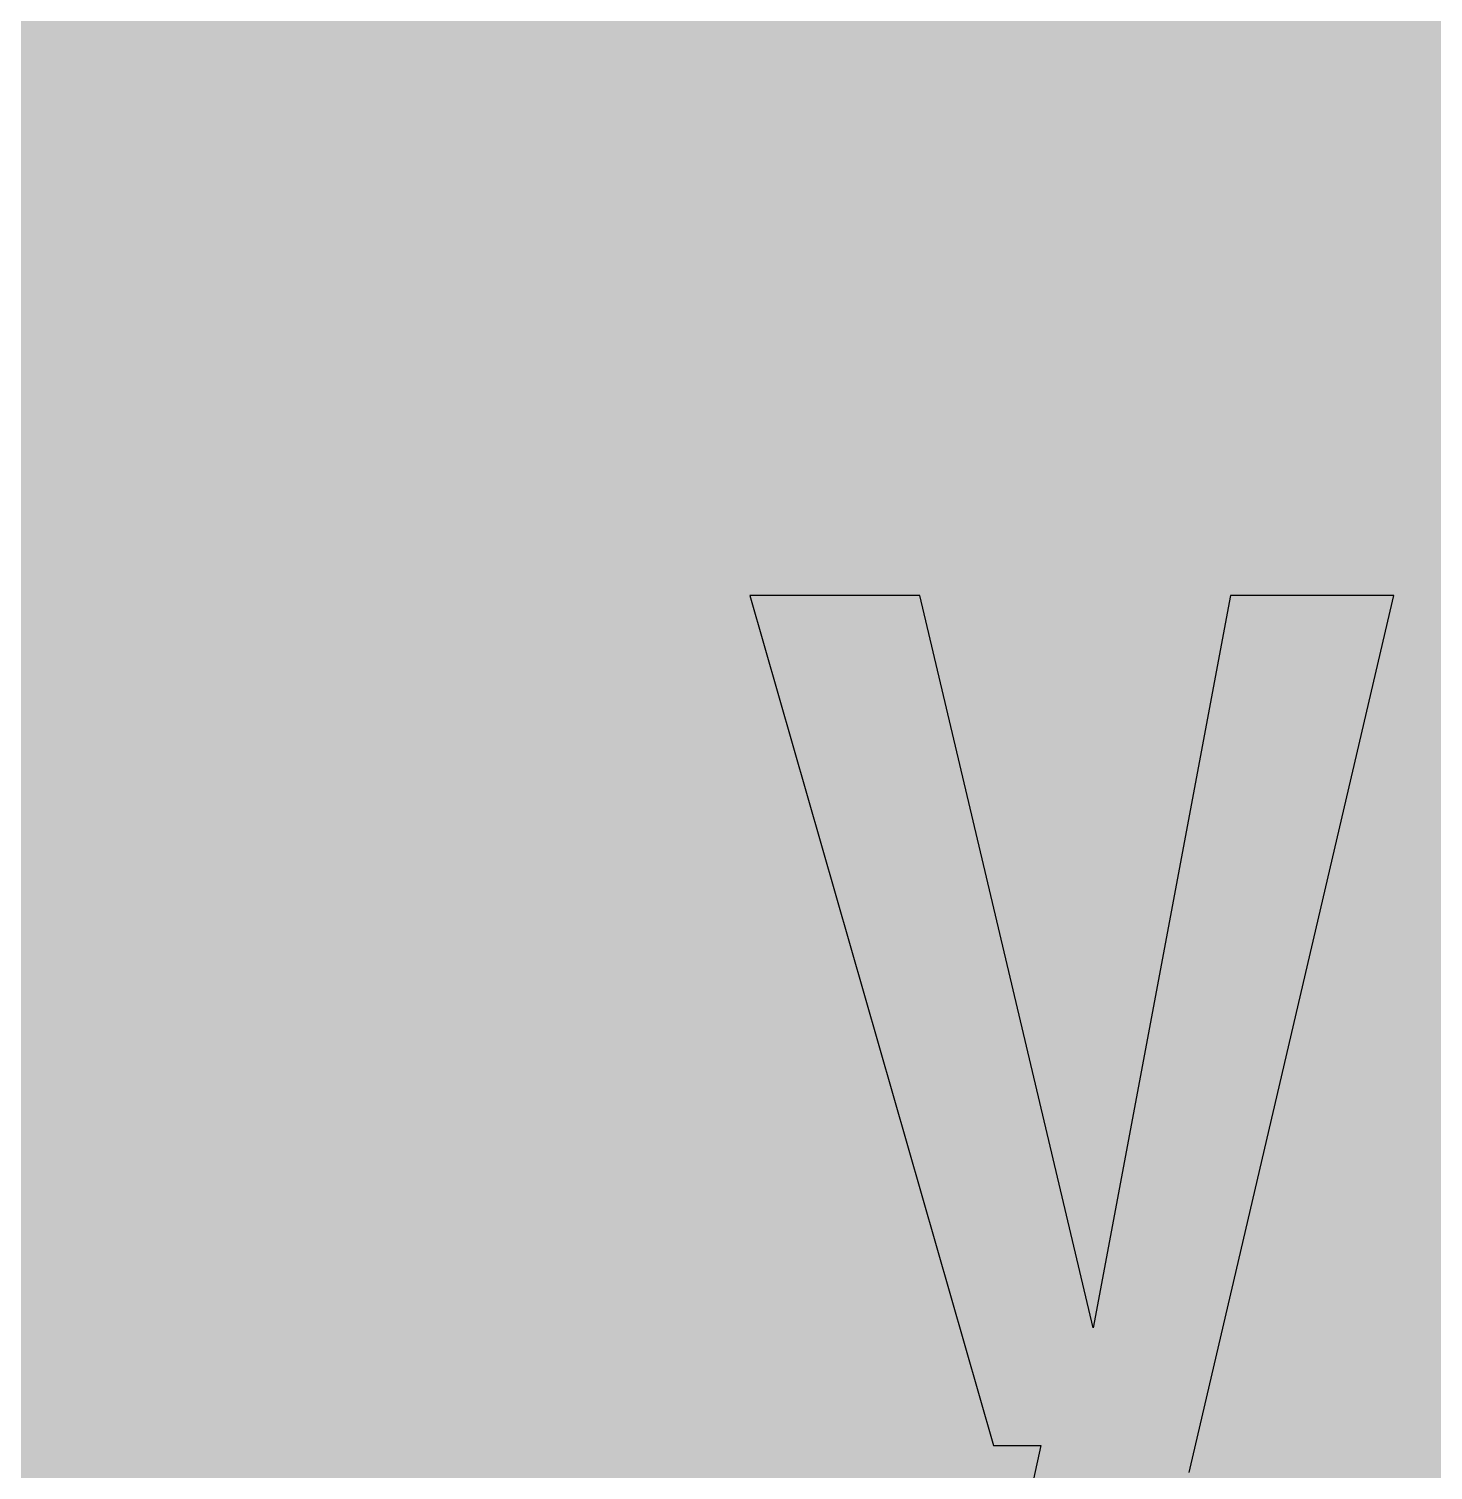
# Model space of a CAD drawing. Header units: millimetres. Extents: x 0 to 212, y 0 to 159.
# Drawn here: x 29.52 to 74.98, y 32.77 to 79.43 of the extents above; entities that cross this region are included whole.
import ezdxf

# ---------------------------------------------------------------- set-up
doc = ezdxf.new("R2010")
doc.units = ezdxf.units.MM

msp = doc.modelspace()

# ---------------------------------------------------------------- hatches: boundary and pattern name
for color, points in [(40, [(14.1633, 0.0536), (13.9878, 0.0533), (13.8125, 0.0559), (13.6373, 0.061), (13.462, 0.0686), (13.2893, 0.0787), (13.114, 0.0914), (12.9413, 0.1041), (12.7686, 0.1219), (12.5959, 0.1397), (12.4231, 0.16), (12.2504, 0.1829), (12.0777, 0.2057), (11.9075, 0.2337), (11.7373, 0.2616), (11.5672, 0.2921), (11.397, 0.3251), (11.2268, 0.3607), (11.0592, 0.3988), (10.8915, 0.4369), (10.7239, 0.4775), (10.5562, 0.5207), (10.3886, 0.5664), (10.2235, 0.6121), (10.0584, 0.6629), (9.8933, 0.7137), (9.7307, 0.7671), (9.5682, 0.8204), (9.4056, 0.8788), (9.2431, 0.9373), (9.083, 0.9982), (8.923, 1.0617), (8.763, 1.1252), (8.6055, 1.1938), (8.4455, 1.2624), (8.2906, 1.331), (8.1331, 1.4046), (7.9781, 1.4783), (7.8232, 1.5545), (7.6708, 1.6332), (7.5184, 1.7145), (7.366, 1.7958), (7.2161, 1.8796), (7.0663, 1.966), (6.919, 2.0523), (6.7716, 2.1438), (6.6243, 2.2352), (6.4795, 2.3266), (6.3348, 2.4232), (6.19, 2.5197), (6.0477, 2.6187), (5.908, 2.7178), (5.7683, 2.8194), (5.6286, 2.9235), (5.4915, 3.0302), (5.3543, 3.1369), (5.2197, 3.2461), (5.0851, 3.3579), (4.953, 3.4722), (4.8209, 3.5865), (4.6914, 3.7033), (4.5644, 3.8202), (4.4348, 3.9395), (4.3104, 4.0615), (4.1859, 4.1859), (4.0615, 4.3104), (3.9395, 4.4348), (3.8202, 4.5618), (3.7033, 4.6914), (3.5865, 4.8209), (3.4722, 4.953), (3.3579, 5.0851), (3.2487, 5.2197), (3.1369, 5.3543), (3.0302, 5.4915), (2.9235, 5.6286), (2.8194, 5.7683), (2.7178, 5.908), (2.6187, 6.0477), (2.5197, 6.19), (2.4232, 6.3348), (2.3266, 6.477), (2.2352, 6.6243), (2.1438, 6.7691), (2.0523, 6.919), (1.966, 7.0663), (1.8796, 7.2161), (1.7958, 7.366), (1.7145, 7.5184), (1.6332, 7.6708), (1.5545, 7.8232), (1.4783, 7.9781), (1.4046, 8.1331), (1.331, 8.2906), (1.2598, 8.4455), (1.1913, 8.603), (1.1252, 8.763), (1.0592, 8.923), (0.9982, 9.083), (0.9373, 9.2431), (0.8763, 9.4056), (0.8204, 9.5682), (0.7645, 9.7307), (0.7112, 9.8933), (0.6604, 10.0584), (0.6121, 10.2235), (0.5639, 10.3911), (0.5207, 10.5562), (0.4775, 10.7239), (0.4343, 10.8915), (0.3962, 11.0592), (0.3607, 11.2268), (0.3251, 11.397), (0.2921, 11.5672), (0.2616, 11.7373), (0.2311, 11.9075), (0.2057, 12.0802), (0.1803, 12.2504), (0.1575, 12.4231), (0.1372, 12.5959), (0.1194, 12.7686), (0.1041, 12.9413), (0.0889, 13.1166), (0.0787, 13.2893), (0.0686, 13.4645), (0.061, 13.6373), (0.0559, 13.8125), (0.0508, 13.9878), (0.0508, 14.163), (0.0522, 144.6925), (0.0508, 144.8664), (0.0559, 145.0416), (0.061, 145.2169), (0.0686, 145.3896), (0.0787, 145.5649), (0.0889, 145.7376), (0.1041, 145.9128), (0.1194, 146.0856), (0.1372, 146.2583), (0.1575, 146.431), (0.1803, 146.6037), (0.2057, 146.7739), (0.2311, 146.9466), (0.2616, 147.1168), (0.2921, 147.287), (0.3251, 147.4572), (0.3607, 147.6248), (0.3962, 147.795), (0.4343, 147.9626), (0.4775, 148.1303), (0.5207, 148.2979), (0.5639, 148.463), (0.6121, 148.6281), (0.6604, 148.7932), (0.7112, 148.9583), (0.7645, 149.1234), (0.8204, 149.286), (0.8763, 149.4485), (0.9373, 149.6111), (0.9982, 149.7711), (1.0592, 149.9311), (1.1252, 150.0911), (1.1913, 150.2486), (1.2598, 150.4061), (1.331, 150.5636), (1.4046, 150.7185), (1.4783, 150.876), (1.5545, 151.0284), (1.6332, 151.1833), (1.7145, 151.3357), (1.7958, 151.4856), (1.8796, 151.638), (1.966, 151.7879), (2.0523, 151.9352), (2.1438, 152.0825), (2.2352, 152.2298), (2.3266, 152.3746), (2.4232, 152.5194), (2.5197, 152.6616), (2.6187, 152.8039), (2.7178, 152.9461), (2.8194, 153.0858), (2.9235, 153.2255), (3.0302, 153.3627), (3.1369, 153.4973), (3.2487, 153.6344), (3.3579, 153.7665), (3.4722, 153.8986), (3.5865, 154.0307), (3.7033, 154.1602), (3.8202, 154.2898), (3.9395, 154.4168), (4.0615, 154.5438), (4.1859, 154.6682), (4.3104, 154.7901), (4.4348, 154.9121), (4.5644, 155.034), (4.6914, 155.1508), (4.8209, 155.2677), (4.953, 155.382), (5.0851, 155.4937), (5.2197, 155.6055), (5.3543, 155.7147), (5.4915, 155.8239), (5.6286, 155.9281), (5.7683, 156.0322), (5.908, 156.1338), (6.0477, 156.2354), (6.19, 156.3345), (6.3348, 156.431), (6.4795, 156.525), (6.6243, 156.6189), (6.7716, 156.7104), (6.919, 156.7993), (7.0663, 156.8882), (7.2161, 156.9745), (7.366, 157.0584), (7.5184, 157.1396), (7.6708, 157.2209), (7.8232, 157.2971), (7.9781, 157.3733), (8.1331, 157.4495), (8.2906, 157.5206), (8.4455, 157.5918), (8.6055, 157.6603), (8.763, 157.7289), (8.923, 157.7924), (9.083, 157.8559), (9.2431, 157.9169), (9.4056, 157.9753), (9.5682, 158.0337), (9.7307, 158.0871), (9.8933, 158.1404), (10.0584, 158.1912), (10.2235, 158.242), (10.3886, 158.2877), (10.5562, 158.3334), (10.7239, 158.3766), (10.8915, 158.4173), (11.0592, 158.4579), (11.2268, 158.4935), (11.397, 158.529), (11.5672, 158.562), (11.7373, 158.5925), (11.9075, 158.6205), (12.0777, 158.6484), (12.2504, 158.6713), (12.4231, 158.6941), (12.5959, 158.7144), (12.7686, 158.7322), (12.9413, 158.75), (13.114, 158.7627), (13.2893, 158.7754), (13.462, 158.7856), (13.6373, 158.7932), (13.8125, 158.7983), (13.9878, 158.8008), (14.163, 158.8033), (197.6078, 158.8036), (197.7822, 158.8008), (197.9574, 158.7983), (198.1327, 158.7932), (198.3054, 158.7856), (198.4807, 158.7754), (198.6534, 158.7627), (198.8287, 158.75), (199.0014, 158.7322), (199.1741, 158.7144), (199.3468, 158.6941), (199.5195, 158.6713), (199.6897, 158.6484), (199.8624, 158.6205), (200.0326, 158.5925), (200.2028, 158.562), (200.373, 158.529), (200.5432, 158.4935), (200.7108, 158.4579), (200.8784, 158.4173), (201.0461, 158.3766), (201.2137, 158.3334), (201.3788, 158.2877), (201.5465, 158.242), (201.7116, 158.1912), (201.8767, 158.1404), (202.0392, 158.0871), (202.2018, 158.0337), (202.3643, 157.9753), (202.5269, 157.9169), (202.6869, 157.8559), (202.8469, 157.7924), (203.007, 157.7289), (203.167, 157.6603), (203.3245, 157.5918), (203.4794, 157.5206), (203.6369, 157.4495), (203.7918, 157.3733), (203.9468, 157.2971), (204.0992, 157.2209), (204.2516, 157.1396), (204.404, 157.0584), (204.5538, 156.9745), (204.7037, 156.8882), (204.8535, 156.7993), (205.0009, 156.7104), (205.1456, 156.6189), (205.293, 156.525), (205.4352, 156.431), (205.58, 156.3345), (205.7222, 156.2354), (205.8619, 156.1338), (206.0016, 156.0322), (206.1413, 155.9281), (206.2785, 155.8239), (206.4156, 155.7147), (206.5503, 155.6055), (206.6849, 155.4937), (206.817, 155.382), (206.949, 155.2677), (207.0786, 155.1508), (207.2081, 155.034), (207.3351, 154.9121), (207.4596, 154.7901), (207.584, 154.6682), (207.7085, 154.5438), (207.8304, 154.4168), (207.9498, 154.2898), (208.0666, 154.1602), (208.1835, 154.0307), (208.2978, 153.8986), (208.4121, 153.7665), (208.5238, 153.6344), (208.6331, 153.4973), (208.7397, 153.3627), (208.8464, 153.2255), (208.9506, 153.0858), (209.0522, 152.9461), (209.1512, 152.8039), (209.2503, 152.6616), (209.3468, 152.5194), (209.4433, 152.3746), (209.5348, 152.2298), (209.6262, 152.0825), (209.7176, 151.9352), (209.804, 151.7879), (209.8904, 151.638), (209.9742, 151.4856), (210.0555, 151.3357), (210.1367, 151.1833), (210.2155, 151.0284), (210.2917, 150.876), (210.3653, 150.7185), (210.439, 150.5636), (210.5076, 150.4061), (210.5762, 150.2486), (210.6447, 150.0911), (210.7082, 149.9311), (210.7717, 149.7711), (210.8327, 149.6111), (210.8911, 149.4485), (210.9495, 149.286), (211.0029, 149.1234), (211.0562, 148.9583), (211.107, 148.7932), (211.1578, 148.6281), (211.2035, 148.463), (211.2493, 148.2979), (211.2924, 148.1303), (211.3331, 147.9626), (211.3712, 147.795), (211.4093, 147.6248), (211.4448, 147.4572), (211.4779, 147.287), (211.5083, 147.1168), (211.5363, 146.9466), (211.5642, 146.7739), (211.5871, 146.6037), (211.6099, 146.431), (211.6303, 146.2583), (211.648, 146.0856), (211.6658, 145.9128), (211.6785, 145.7376), (211.6912, 145.5649), (211.7014, 145.3896), (211.709, 145.2169), (211.7141, 145.0416), (211.7166, 144.8664), (211.7166, 144.6911), (211.7189, 14.1647), (211.7166, 13.9878), (211.7141, 13.8125), (211.709, 13.6373), (211.7014, 13.4645), (211.6912, 13.2893), (211.6785, 13.1166), (211.6658, 12.9413), (211.648, 12.7686), (211.6303, 12.5959), (211.6099, 12.4231), (211.5871, 12.2504), (211.5642, 12.0802), (211.5363, 11.9075), (211.5083, 11.7373), (211.4779, 11.5672), (211.4448, 11.397), (211.4093, 11.2268), (211.3712, 11.0592), (211.3331, 10.8915), (211.2924, 10.7239), (211.2493, 10.5562), (211.2035, 10.3911), (211.1578, 10.2235), (211.107, 10.0584), (211.0562, 9.8933), (211.0029, 9.7307), (210.9495, 9.5682), (210.8911, 9.4056), (210.8327, 9.2431), (210.7717, 9.083), (210.7082, 8.923), (210.6447, 8.763), (210.5762, 8.603), (210.5076, 8.4455), (210.439, 8.2906), (210.3653, 8.1331), (210.2917, 7.9781), (210.2155, 7.8232), (210.1367, 7.6708), (210.0555, 7.5184), (209.9742, 7.366), (209.8904, 7.2161), (209.804, 7.0663), (209.7176, 6.919), (209.6262, 6.7691), (209.5348, 6.6243), (209.4433, 6.477), (209.3468, 6.3348), (209.2503, 6.19), (209.1512, 6.0477), (209.0522, 5.908), (208.9506, 5.7683), (208.8464, 5.6286), (208.7397, 5.4915), (208.6331, 5.3543), (208.5238, 5.2197), (208.4121, 5.0851), (208.2978, 4.953), (208.1835, 4.8209), (208.0666, 4.6914), (207.9498, 4.5618), (207.8304, 4.4348), (207.7085, 4.3104), (207.584, 4.1859), (207.4596, 4.0615), (207.3351, 3.9395), (207.2081, 3.8202), (207.0786, 3.7033), (206.949, 3.5865), (206.817, 3.4722), (206.6849, 3.3579), (206.5503, 3.2461), (206.4156, 3.1369), (206.2785, 3.0302), (206.1413, 2.9235), (206.0016, 2.8194), (205.8619, 2.7178), (205.7222, 2.6187), (205.58, 2.5197), (205.4352, 2.4232), (205.293, 2.3266), (205.1456, 2.2352), (205.0009, 2.1438), (204.8535, 2.0523), (204.7037, 1.966), (204.5538, 1.8796), (204.404, 1.7958), (204.2516, 1.7145), (204.0992, 1.6332), (203.9468, 1.5545), (203.7918, 1.4783), (203.6369, 1.4046), (203.4794, 1.331), (203.3245, 1.2624), (203.167, 1.1938), (203.007, 1.1252), (202.8469, 1.0617), (202.6869, 0.9982), (202.5269, 0.9373), (202.3643, 0.8788), (202.2018, 0.8204), (202.0392, 0.7671), (201.8767, 0.7137), (201.7116, 0.6629), (201.5465, 0.6121), (201.3788, 0.5664), (201.2137, 0.5207), (201.0461, 0.4775), (200.8784, 0.4369), (200.7108, 0.3988), (200.5432, 0.3607), (200.373, 0.3251), (200.2028, 0.2921), (200.0326, 0.2616), (199.8624, 0.2337), (199.6897, 0.2057), (199.5195, 0.1829), (199.3468, 0.16), (199.1741, 0.1397), (199.0014, 0.1219), (198.8287, 0.1041), (198.6534, 0.0914), (198.4807, 0.0787), (198.3054, 0.0686), (198.1327, 0.061), (197.9574, 0.0559), (197.7822, 0.0533), (197.6069, 0.0533)]), (59, [(59.6896, 23.7779), (59.8983, 23.7795), (60.1066, 23.7846), (60.3098, 23.7973), (60.5079, 23.8125), (60.7009, 23.8328), (60.8889, 23.8582), (61.0768, 23.8887), (61.2572, 23.9217), (61.435, 23.9624), (61.6077, 24.0055), (61.7779, 24.0513), (61.9455, 24.1046), (62.1081, 24.1605), (62.2656, 24.224), (62.423, 24.29), (62.5729, 24.3586), (62.7228, 24.4348), (62.8675, 24.5135), (63.0098, 24.5974), (63.1495, 24.6863), (63.2841, 24.7802), (63.4162, 24.8768), (63.5457, 24.9784), (63.6727, 25.085), (63.7972, 25.1968), (63.9191, 25.3111), (64.0359, 25.4305), (64.1528, 25.5549), (64.2645, 25.6845), (64.3763, 25.8191), (64.4855, 25.9563), (64.5897, 26.0985), (64.6938, 26.2433), (64.7954, 26.3957), (64.8945, 26.5506), (64.991, 26.7106), (65.0875, 26.8757), (65.1815, 27.0459), (65.2729, 27.2186), (65.3618, 27.3964), (65.4507, 27.5793), (65.5371, 27.7647), (65.6209, 27.9552), (65.7047, 28.1508), (65.786, 28.3515), (65.8647, 28.5547), (65.9435, 28.763), (66.0222, 28.9763), (66.0984, 29.1948), (66.1746, 29.4157), (66.2483, 29.6418), (66.3219, 29.8729), (66.3931, 30.1092), (66.4667, 30.3479), (66.5353, 30.5918), (66.6064, 30.8407), (66.675, 31.0921), (66.7461, 31.3487), (66.8122, 31.6103), (66.8807, 31.877), (66.9493, 32.1462), (67.0154, 32.4206), (67.0839, 32.7), (67.15, 32.9819), (73.7126, 61.0828), (68.4209, 61.0828), (63.977, 37.3761), (58.3667, 61.0828), (52.8645, 61.0828), (60.748, 33.5675), (62.2833, 33.5675), (61.8063, 31.3969), (61.783, 31.2953), (61.7601, 31.1963), (61.7372, 31.0972), (61.7144, 31.0032), (61.689, 30.9093), (61.6661, 30.8153), (61.6407, 30.7264), (61.6153, 30.6375), (61.5899, 30.5486), (61.5645, 30.4648), (61.5366, 30.3784), (61.5112, 30.2971), (61.4832, 30.2158), (61.4553, 30.1371), (61.4248, 30.0609), (61.3969, 29.9847), (61.3664, 29.911), (61.3359, 29.8374), (61.3054, 29.7663), (61.2724, 29.6977), (61.2394, 29.6316), (61.2064, 29.5656), (61.1734, 29.4996), (61.1378, 29.4386), (61.1022, 29.3776), (61.0667, 29.3167), (61.0311, 29.2608), (60.993, 29.2024), (60.9549, 29.149), (60.9143, 29.0957), (60.8736, 29.0449), (60.833, 28.9941), (60.7924, 28.9458), (60.7492, 28.9001), (60.7035, 28.8544), (60.6603, 28.8112), (60.6146, 28.7706), (60.5663, 28.7299), (60.5206, 28.6893), (60.4698, 28.6537), (60.4215, 28.6182), (60.3707, 28.5826), (60.3174, 28.5521), (60.264, 28.5191), (60.2107, 28.4912), (60.1548, 28.4632), (60.0989, 28.4353), (60.0431, 28.4124), (59.9821, 28.3896), (59.9237, 28.3667), (59.8627, 28.3464), (59.7992, 28.3286), (59.7357, 28.3108), (59.6722, 28.2956), (59.6062, 28.2804), (59.5376, 28.2677), (59.469, 28.2575), (59.3979, 28.2473), (59.3268, 28.2397), (59.2531, 28.2321), (59.1795, 28.227), (59.1033, 28.2245), (59.0271, 28.2219), (58.9483, 28.2194), (58.9153, 28.2219), (58.8848, 28.2219), (58.8518, 28.2219), (58.8213, 28.2219), (58.7883, 28.2245), (58.7578, 28.2245), (58.7248, 28.227), (58.6943, 28.227), (58.6638, 28.2296), (58.6308, 28.2321), (58.6003, 28.2346), (58.5699, 28.2372), (58.5394, 28.2397), (58.5089, 28.2423), (58.4759, 28.2448), (58.4454, 28.2499), (58.4149, 28.2524), (58.3844, 28.2575), (58.354, 28.26), (58.3235, 28.2651), (58.293, 28.2702), (58.26, 28.2753), (58.2295, 28.2804), (58.199, 28.2854), (58.1685, 28.2905), (58.1381, 28.2956), (58.105, 28.3007), (58.0746, 28.3083), (58.0441, 28.3134), (58.0111, 28.3185), (57.9806, 28.3261), (57.9501, 28.3337), (57.9171, 28.3388), (57.8866, 28.3464), (57.8536, 28.354), (57.8206, 28.3616), (57.7901, 28.3693), (57.7571, 28.3769), (57.724, 28.3845), (57.691, 28.3947), (57.658, 28.4023), (57.625, 28.4099), (57.592, 28.4201), (57.5589, 28.4277), (57.5259, 28.4378), (57.4904, 28.4455), (57.4573, 28.4556), (57.4218, 28.4658), (57.3888, 28.4759), (57.3532, 28.4861), (57.3176, 28.4963), (57.2821, 28.5064), (57.2465, 28.5166), (57.211, 28.5267), (57.1754, 28.5394), (57.1373, 28.5496), (57.1017, 28.5598), (57.0636, 28.5725), (57.0255, 28.5826), (56.9874, 28.5953), (56.9493, 28.608), (56.9112, 28.6182), (56.8706, 28.6309), (56.8325, 28.6436), (55.9333, 24.6239), (55.9943, 24.5948), (56.0553, 24.5694), (56.1162, 24.544), (56.1797, 24.5161), (56.2407, 24.4932), (56.3016, 24.4678), (56.3626, 24.4424), (56.4236, 24.4196), (56.4845, 24.3967), (56.5455, 24.3738), (56.6064, 24.351), (56.6649, 24.3281), (56.7258, 24.3078), (56.7868, 24.2849), (56.8452, 24.2646), (56.9062, 24.2443), (56.9646, 24.2265), (57.0255, 24.2062), (57.084, 24.1884), (57.1449, 24.1681), (57.2033, 24.1503), (57.2618, 24.1325), (57.3227, 24.1173), (57.3811, 24.0995), (57.4396, 24.0843), (57.498, 24.0665), (57.5564, 24.0513), (57.6174, 24.036), (57.6758, 24.0233), (57.7342, 24.0081), (57.7926, 23.9954), (57.851, 23.9827), (57.9095, 23.97), (57.9653, 23.9573), (58.0238, 23.9446), (58.0822, 23.9319), (58.1406, 23.9217), (58.199, 23.9116), (58.2574, 23.9014), (58.3133, 23.8912), (58.3717, 23.8811), (58.4302, 23.8735), (58.486, 23.8633), (58.5445, 23.8557), (58.6029, 23.8481), (58.6588, 23.8404), (58.7172, 23.8328), (58.7731, 23.8277), (58.8315, 23.8201), (58.8899, 23.815), (58.9458, 23.81), (59.0042, 23.8049), (59.0601, 23.7998), (59.1185, 23.7973), (59.1744, 23.7922), (59.2328, 23.7896), (59.2887, 23.7871), (59.3471, 23.7846), (59.403, 23.782), (59.4614, 23.7795), (59.5173, 23.7795), (59.5732, 23.7769), (59.6316, 23.7769), (59.6875, 23.7769)])]:
    msp.add_hatch(color=color).paths.add_polyline_path(points)
h = msp.add_hatch(color=59)
edge = h.paths.add_edge_path()
edge.add_line((44.1332, 44.2553), (44.13, 44.008))
edge.add_line((44.13, 44.008), (44.1249, 43.7667))
edge.add_line((44.1249, 43.7667), (44.1147, 43.5305))
edge.add_line((44.1147, 43.5305), (44.102, 43.3045))
edge.add_line((44.102, 43.3045), (44.0842, 43.0809))
edge.add_line((44.0842, 43.0809), (44.0639, 42.8676))
edge.add_line((44.0639, 42.8676), (44.0411, 42.6568))
edge.add_line((44.0411, 42.6568), (44.0157, 42.4536))
edge.add_line((44.0157, 42.4536), (43.9852, 42.2554))
edge.add_line((43.9852, 42.2554), (43.9522, 42.0649))
edge.add_line((43.9522, 42.0649), (43.9141, 41.8795))
edge.add_line((43.9141, 41.8795), (43.876, 41.6992))
edge.add_line((43.876, 41.6992), (43.8328, 41.5239))
edge.add_line((43.8328, 41.5239), (43.7871, 41.3537))
edge.add_line((43.7871, 41.3537), (43.7388, 41.1912))
edge.add_line((43.7388, 41.1912), (43.688, 41.0312))
edge.add_line((43.688, 41.0312), (43.6347, 40.8788))
edge.add_line((43.6347, 40.8788), (43.5788, 40.7314))
edge.add_line((43.5788, 40.7314), (43.5204, 40.5892))
edge.add_line((43.5204, 40.5892), (43.4594, 40.4495))
edge.add_line((43.4594, 40.4495), (43.3959, 40.3174))
edge.add_line((43.3959, 40.3174), (43.3324, 40.1904))
edge.add_line((43.3324, 40.1904), (43.2638, 40.066))
edge.add_line((43.2638, 40.066), (43.1952, 39.9466))
edge.add_line((43.1952, 39.9466), (43.1216, 39.8323))
edge.add_line((43.1216, 39.8323), (43.0479, 39.7231))
edge.add_line((43.0479, 39.7231), (42.9743, 39.6189))
edge.add_line((42.9743, 39.6189), (42.8955, 39.5173))
edge.add_line((42.8955, 39.5173), (42.8168, 39.4208))
edge.add_line((42.8168, 39.4208), (42.7355, 39.3268))
edge.add_line((42.7355, 39.3268), (42.6542, 39.2405))
edge.add_line((42.6542, 39.2405), (42.5704, 39.1541))
edge.add_line((42.5704, 39.1541), (42.4866, 39.0754))
edge.add_line((42.4866, 39.0754), (42.4002, 38.9992))
edge.add_line((42.4002, 38.9992), (42.3113, 38.9255))
edge.add_line((42.3113, 38.9255), (42.2224, 38.8569))
edge.add_line((42.2224, 38.8569), (42.1335, 38.7909))
edge.add_line((42.1335, 38.7909), (42.0421, 38.7274))
edge.add_line((42.0421, 38.7274), (41.9506, 38.669))
edge.add_line((41.9506, 38.669), (41.8567, 38.6131))
edge.add_line((41.8567, 38.6131), (41.7652, 38.5623))
edge.add_line((41.7652, 38.5623), (41.6712, 38.5115))
edge.add_line((41.6712, 38.5115), (41.5747, 38.4658))
edge.add_line((41.5747, 38.4658), (41.4807, 38.4226))
edge.add_line((41.4807, 38.4226), (41.3842, 38.3845))
edge.add_line((41.3842, 38.3845), (41.2877, 38.3464))
edge.add_line((41.2877, 38.3464), (41.1912, 38.3108))
edge.add_line((41.1912, 38.3108), (41.0947, 38.2803))
edge.add_line((41.0947, 38.2803), (40.9981, 38.2499))
edge.add_line((40.9981, 38.2499), (40.9016, 38.2245))
edge.add_line((40.9016, 38.2245), (40.8051, 38.1991))
edge.add_line((40.8051, 38.1991), (40.7086, 38.1762))
edge.add_line((40.7086, 38.1762), (40.6121, 38.1584))
edge.add_line((40.6121, 38.1584), (40.5155, 38.1406))
edge.add_line((40.5155, 38.1406), (40.419, 38.1254))
edge.add_line((40.419, 38.1254), (40.3225, 38.1102))
edge.add_line((40.3225, 38.1102), (40.2285, 38.1))
edge.add_line((40.2285, 38.1), (40.132, 38.0898))
edge.add_line((40.132, 38.0898), (40.038, 38.0822))
edge.add_line((40.038, 38.0822), (39.944, 38.0746))
edge.add_line((39.944, 38.0746), (39.8526, 38.0695))
edge.add_line((39.8526, 38.0695), (39.7612, 38.067))
edge.add_line((39.7612, 38.067), (39.6697, 38.0644))
edge.add_line((39.6697, 38.0644), (39.5808, 38.0644))
edge.add_line((39.5808, 38.0644), (35.771, 38.0654))
edge.add_line((35.771, 38.0654), (35.771, 50.8176))
edge.add_line((35.771, 50.8176), (39.5813, 50.8176))
edge.add_line((39.5813, 50.8176), (39.6951, 50.8152))
edge.add_line((39.6951, 50.8152), (39.812, 50.8127))
edge.add_line((39.812, 50.8127), (39.9263, 50.8076))
edge.add_line((39.9263, 50.8076), (40.0406, 50.8))
edge.add_line((40.0406, 50.8), (40.1549, 50.7898))
edge.add_line((40.1549, 50.7898), (40.2666, 50.7797))
edge.add_line((40.2666, 50.7797), (40.3784, 50.7644))
edge.add_line((40.3784, 50.7644), (40.4901, 50.7492))
edge.add_line((40.4901, 50.7492), (40.5994, 50.7314))
edge.add_line((40.5994, 50.7314), (40.7086, 50.7086))
edge.add_line((40.7086, 50.7086), (40.8178, 50.6857))
edge.add_line((40.8178, 50.6857), (40.9245, 50.6603))
edge.add_line((40.9245, 50.6603), (41.0286, 50.6298))
edge.add_line((41.0286, 50.6298), (41.1353, 50.5993))
edge.add_line((41.1353, 50.5993), (41.2394, 50.5638))
edge.add_line((41.2394, 50.5638), (41.341, 50.5282))
edge.add_line((41.341, 50.5282), (41.4426, 50.4876))
edge.add_line((41.4426, 50.4876), (41.5417, 50.4444))
edge.add_line((41.5417, 50.4444), (41.6408, 50.3987))
edge.add_line((41.6408, 50.3987), (41.7373, 50.3504))
edge.add_line((41.7373, 50.3504), (41.8338, 50.2971))
edge.add_line((41.8338, 50.2971), (41.9278, 50.2412))
edge.add_line((41.9278, 50.2412), (42.0218, 50.1828))
edge.add_line((42.0218, 50.1828), (42.1132, 50.1218))
edge.add_line((42.1132, 50.1218), (42.2046, 50.0558))
edge.add_line((42.2046, 50.0558), (42.291, 49.9872))
edge.add_line((42.291, 49.9872), (42.3799, 49.9161))
edge.add_line((42.3799, 49.9161), (42.4637, 49.8399))
edge.add_line((42.4637, 49.8399), (42.5475, 49.7611))
edge.add_line((42.5475, 49.7611), (42.6314, 49.6773))
edge.add_line((42.6314, 49.6773), (42.7101, 49.591))
edge.add_line((42.7101, 49.591), (42.7888, 49.4995))
edge.add_line((42.7888, 49.4995), (42.865, 49.4055))
edge.add_line((42.865, 49.4055), (42.9412, 49.3065))
edge.add_line((42.9412, 49.3065), (43.0124, 49.2049))
edge.add_line((43.0124, 49.2049), (43.0835, 49.0982))
edge.add_line((43.0835, 49.0982), (43.1521, 48.989))
edge.add_line((43.1521, 48.989), (43.2206, 48.8747))
edge.add_line((43.2206, 48.8747), (43.2841, 48.7553))
edge.add_line((43.2841, 48.7553), (43.3476, 48.6334))
edge.add_line((43.3476, 48.6334), (43.4086, 48.5064))
edge.add_line((43.4086, 48.5064), (43.467, 48.3743))
edge.add_line((43.467, 48.3743), (43.5229, 48.2371))
edge.add_line((43.5229, 48.2371), (43.5762, 48.0974))
edge.add_line((43.5762, 48.0974), (43.6296, 47.9527))
edge.add_line((43.6296, 47.9527), (43.6778, 47.8028))
edge.add_line((43.6778, 47.8028), (43.7261, 47.6479))
edge.add_line((43.7261, 47.6479), (43.7693, 47.4904))
edge.add_line((43.7693, 47.4904), (43.8125, 47.3253))
edge.add_line((43.8125, 47.3253), (43.8531, 47.1576))
edge.add_line((43.8531, 47.1576), (43.8912, 46.9849))
edge.add_line((43.8912, 46.9849), (43.9242, 46.8046))
edge.add_line((43.9242, 46.8046), (43.9572, 46.6217))
edge.add_line((43.9572, 46.6217), (43.9877, 46.4337))
edge.add_line((43.9877, 46.4337), (44.0131, 46.2382))
edge.add_line((44.0131, 46.2382), (44.0385, 46.04))
edge.add_line((44.0385, 46.04), (44.0588, 45.8368))
edge.add_line((44.0588, 45.8368), (44.0792, 45.626))
edge.add_line((44.0792, 45.626), (44.0944, 45.4127))
edge.add_line((44.0944, 45.4127), (44.1071, 45.1917))
edge.add_line((44.1071, 45.1917), (44.1173, 44.9656))
edge.add_line((44.1173, 44.9656), (44.1249, 44.7345))
edge.add_line((44.1249, 44.7345), (44.13, 44.4957))
edge.add_line((44.13, 44.4957), (44.1325, 44.2544))
edge = h.paths.add_edge_path(flags=16)
edge.add_line((43.0209, 60.8718), (43.0174, 60.6323))
edge.add_line((43.0174, 60.6323), (43.0124, 60.4037))
edge.add_line((43.0124, 60.4037), (43.0047, 60.1777))
edge.add_line((43.0047, 60.1777), (42.992, 59.9618))
edge.add_line((42.992, 59.9618), (42.9768, 59.751))
edge.add_line((42.9768, 59.751), (42.9565, 59.5452))
edge.add_line((42.9565, 59.5452), (42.9362, 59.3471))
edge.add_line((42.9362, 59.3471), (42.9108, 59.1566))
edge.add_line((42.9108, 59.1566), (42.8828, 58.9686))
edge.add_line((42.8828, 58.9686), (42.8523, 58.7883))
edge.add_line((42.8523, 58.7883), (42.8168, 58.6156))
edge.add_line((42.8168, 58.6156), (42.7812, 58.4454))
edge.add_line((42.7812, 58.4454), (42.7431, 58.2828))
edge.add_line((42.7431, 58.2828), (42.6999, 58.1254))
edge.add_line((42.6999, 58.1254), (42.6568, 57.9755))
edge.add_line((42.6568, 57.9755), (42.611, 57.8282))
edge.add_line((42.611, 57.8282), (42.5628, 57.6885))
edge.add_line((42.5628, 57.6885), (42.5094, 57.5513))
edge.add_line((42.5094, 57.5513), (42.4586, 57.4218))
edge.add_line((42.4586, 57.4218), (42.4028, 57.2948))
edge.add_line((42.4028, 57.2948), (42.3443, 57.1729))
edge.add_line((42.3443, 57.1729), (42.2859, 57.0586))
edge.add_line((42.2859, 57.0586), (42.225, 56.9468))
edge.add_line((42.225, 56.9468), (42.164, 56.8401))
edge.add_line((42.164, 56.8401), (42.098, 56.7385))
edge.add_line((42.098, 56.7385), (42.0319, 56.6395))
edge.add_line((42.0319, 56.6395), (41.9659, 56.5455))
edge.add_line((41.9659, 56.5455), (41.8973, 56.4566))
edge.add_line((41.8973, 56.4566), (41.8262, 56.3728))
edge.add_line((41.8262, 56.3728), (41.7551, 56.2915))
edge.add_line((41.7551, 56.2915), (41.6839, 56.2127))
edge.add_line((41.6839, 56.2127), (41.6103, 56.1416))
edge.add_line((41.6103, 56.1416), (41.5366, 56.0705))
edge.add_line((41.5366, 56.0705), (41.4604, 56.0045))
edge.add_line((41.4604, 56.0045), (41.3842, 55.9435))
edge.add_line((41.3842, 55.9435), (41.308, 55.8851))
edge.add_line((41.308, 55.8851), (41.2318, 55.8292))
edge.add_line((41.2318, 55.8292), (41.1531, 55.7759))
edge.add_line((41.1531, 55.7759), (41.0743, 55.7276))
edge.add_line((41.0743, 55.7276), (40.9956, 55.6819))
edge.add_line((40.9956, 55.6819), (40.9169, 55.6387))
edge.add_line((40.9169, 55.6387), (40.8381, 55.6006))
edge.add_line((40.8381, 55.6006), (40.7594, 55.5625))
edge.add_line((40.7594, 55.5625), (40.6781, 55.5269))
edge.add_line((40.6781, 55.5269), (40.5994, 55.4965))
edge.add_line((40.5994, 55.4965), (40.5206, 55.466))
edge.add_line((40.5206, 55.466), (40.4419, 55.4406))
edge.add_line((40.4419, 55.4406), (40.3631, 55.4152))
edge.add_line((40.3631, 55.4152), (40.2844, 55.3923))
edge.add_line((40.2844, 55.3923), (40.2057, 55.372))
edge.add_line((40.2057, 55.372), (40.1295, 55.3542))
edge.add_line((40.1295, 55.3542), (40.0533, 55.339))
edge.add_line((40.0533, 55.339), (39.9771, 55.3237))
edge.add_line((39.9771, 55.3237), (39.9009, 55.311))
edge.add_line((39.9009, 55.311), (39.8272, 55.3009))
edge.add_line((39.8272, 55.3009), (39.7535, 55.2907))
edge.add_line((39.7535, 55.2907), (39.6799, 55.2831))
edge.add_line((39.6799, 55.2831), (39.6088, 55.2755))
edge.add_line((39.6088, 55.2755), (39.5402, 55.2704))
edge.add_line((39.5402, 55.2704), (39.4691, 55.2679))
edge.add_line((39.4691, 55.2679), (39.403, 55.2653))
edge.add_line((39.403, 55.2653), (39.337, 55.2628))
edge.add_line((39.337, 55.2628), (39.2709, 55.2602))
edge.add_line((39.2709, 55.2602), (39.21, 55.2602))
edge.add_line((39.21, 55.2602), (35.771, 55.2619))
edge.add_line((35.771, 55.2619), (35.771, 66.2157))
edge.add_line((35.771, 66.2157), (38.9999, 66.2157))
edge.add_line((38.9999, 66.2157), (39.1109, 66.2127))
edge.add_line((39.1109, 66.2127), (39.2252, 66.2102))
edge.add_line((39.2252, 66.2102), (39.3344, 66.2051))
edge.add_line((39.3344, 66.2051), (39.4437, 66.1975))
edge.add_line((39.4437, 66.1975), (39.5529, 66.1873))
edge.add_line((39.5529, 66.1873), (39.6596, 66.1746))
edge.add_line((39.6596, 66.1746), (39.7662, 66.1619))
edge.add_line((39.7662, 66.1619), (39.8704, 66.1441))
edge.add_line((39.8704, 66.1441), (39.972, 66.1264))
edge.add_line((39.972, 66.1264), (40.0736, 66.106))
edge.add_line((40.0736, 66.106), (40.1752, 66.0832))
edge.add_line((40.1752, 66.0832), (40.2742, 66.0578))
edge.add_line((40.2742, 66.0578), (40.3708, 66.0298))
edge.add_line((40.3708, 66.0298), (40.4673, 65.9994))
edge.add_line((40.4673, 65.9994), (40.5613, 65.9663))
edge.add_line((40.5613, 65.9663), (40.6527, 65.9308))
edge.add_line((40.6527, 65.9308), (40.7441, 65.8927))
edge.add_line((40.7441, 65.8927), (40.8356, 65.852))
edge.add_line((40.8356, 65.852), (40.9219, 65.8089))
edge.add_line((40.9219, 65.8089), (41.0083, 65.7631))
edge.add_line((41.0083, 65.7631), (41.0947, 65.7149))
edge.add_line((41.0947, 65.7149), (41.1785, 65.6641))
edge.add_line((41.1785, 65.6641), (41.2598, 65.6107))
edge.add_line((41.2598, 65.6107), (41.341, 65.5549))
edge.add_line((41.341, 65.5549), (41.4198, 65.4964))
edge.add_line((41.4198, 65.4964), (41.496, 65.4355))
edge.add_line((41.496, 65.4355), (41.5722, 65.372))
edge.add_line((41.5722, 65.372), (41.6458, 65.3059))
edge.add_line((41.6458, 65.3059), (41.717, 65.2348))
edge.add_line((41.717, 65.2348), (41.7855, 65.1637))
edge.add_line((41.7855, 65.1637), (41.8541, 65.0875))
edge.add_line((41.8541, 65.0875), (41.9227, 65.0113))
edge.add_line((41.9227, 65.0113), (41.9862, 64.93))
edge.add_line((41.9862, 64.93), (42.0497, 64.8462))
edge.add_line((42.0497, 64.8462), (42.1107, 64.7598))
edge.add_line((42.1107, 64.7598), (42.1691, 64.6709))
edge.add_line((42.1691, 64.6709), (42.2275, 64.577))
edge.add_line((42.2275, 64.577), (42.2834, 64.483))
edge.add_line((42.2834, 64.483), (42.3367, 64.3839))
edge.add_line((42.3367, 64.3839), (42.3901, 64.2823))
edge.add_line((42.3901, 64.2823), (42.4383, 64.1782))
edge.add_line((42.4383, 64.1782), (42.4866, 64.069))
edge.add_line((42.4866, 64.069), (42.5323, 63.9597))
edge.add_line((42.5323, 63.9597), (42.578, 63.8454))
edge.add_line((42.578, 63.8454), (42.6187, 63.7286))
edge.add_line((42.6187, 63.7286), (42.6593, 63.6067))
edge.add_line((42.6593, 63.6067), (42.6974, 63.4848))
edge.add_line((42.6974, 63.4848), (42.733, 63.3578))
edge.add_line((42.733, 63.3578), (42.7685, 63.2282))
edge.add_line((42.7685, 63.2282), (42.799, 63.0936))
edge.add_line((42.799, 63.0936), (42.8295, 62.9564))
edge.add_line((42.8295, 62.9564), (42.8574, 62.8167))
edge.add_line((42.8574, 62.8167), (42.8828, 62.6745))
edge.add_line((42.8828, 62.6745), (42.9057, 62.5272))
edge.add_line((42.9057, 62.5272), (42.9285, 62.3773))
edge.add_line((42.9285, 62.3773), (42.9463, 62.2249))
edge.add_line((42.9463, 62.2249), (42.9641, 62.0674))
edge.add_line((42.9641, 62.0674), (42.9793, 61.9074))
edge.add_line((42.9793, 61.9074), (42.992, 61.7423))
edge.add_line((42.992, 61.7423), (43.0022, 61.5747))
edge.add_line((43.0022, 61.5747), (43.0098, 61.4045))
edge.add_line((43.0098, 61.4045), (43.0149, 61.2292))
edge.add_line((43.0149, 61.2292), (43.0174, 61.0514))
edge.add_line((43.0174, 61.0514), (43.02, 60.8711))
edge = h.paths.add_edge_path(flags=16)
edge.add_line((49.6895, 44.3615), (49.6849, 44.6888))
edge.add_line((49.6849, 44.6888), (49.6748, 45.0088))
edge.add_line((49.6748, 45.0088), (49.6595, 45.3212))
edge.add_line((49.6595, 45.3212), (49.6392, 45.6235))
edge.add_line((49.6392, 45.6235), (49.6113, 45.9207))
edge.add_line((49.6113, 45.9207), (49.5783, 46.2077))
edge.add_line((49.5783, 46.2077), (49.5402, 46.4871))
edge.add_line((49.5402, 46.4871), (49.497, 46.7614))
edge.add_line((49.497, 46.7614), (49.4487, 47.0256))
edge.add_line((49.4487, 47.0256), (49.3954, 47.2846))
edge.add_line((49.3954, 47.2846), (49.337, 47.5361))
edge.add_line((49.337, 47.5361), (49.2735, 47.7774))
edge.add_line((49.2735, 47.7774), (49.2049, 48.0136))
edge.add_line((49.2049, 48.0136), (49.1338, 48.2448))
edge.add_line((49.1338, 48.2448), (49.0576, 48.4683))
edge.add_line((49.0576, 48.4683), (48.9763, 48.6842))
edge.add_line((48.9763, 48.6842), (48.8925, 48.8925))
edge.add_line((48.8925, 48.8925), (48.8036, 49.0957))
edge.add_line((48.8036, 49.0957), (48.7121, 49.2912))
edge.add_line((48.7121, 49.2912), (48.6156, 49.4817))
edge.add_line((48.6156, 49.4817), (48.5165, 49.6672))
edge.add_line((48.5165, 49.6672), (48.4149, 49.845))
edge.add_line((48.4149, 49.845), (48.3083, 50.0177))
edge.add_line((48.3083, 50.0177), (48.2016, 50.1828))
edge.add_line((48.2016, 50.1828), (48.0898, 50.3453))
edge.add_line((48.0898, 50.3453), (47.9755, 50.5003))
edge.add_line((47.9755, 50.5003), (47.8587, 50.6501))
edge.add_line((47.8587, 50.6501), (47.7418, 50.7924))
edge.add_line((47.7418, 50.7924), (47.6199, 50.9321))
edge.add_line((47.6199, 50.9321), (47.498, 51.0667))
edge.add_line((47.498, 51.0667), (47.3735, 51.1962))
edge.add_line((47.3735, 51.1962), (47.2465, 51.3182))
edge.add_line((47.2465, 51.3182), (47.1195, 51.4375))
edge.add_line((47.1195, 51.4375), (46.99, 51.5518))
edge.add_line((46.99, 51.5518), (46.8579, 51.6636))
edge.add_line((46.8579, 51.6636), (46.7284, 51.7677))
edge.add_line((46.7284, 51.7677), (46.5938, 51.8693))
edge.add_line((46.5938, 51.8693), (46.4617, 51.9659))
edge.add_line((46.4617, 51.9659), (46.3271, 52.0573))
edge.add_line((46.3271, 52.0573), (46.1924, 52.1462))
edge.add_line((46.1924, 52.1462), (46.0553, 52.2326))
edge.add_line((46.0553, 52.2326), (45.9207, 52.3138))
edge.add_line((45.9207, 52.3138), (45.786, 52.39))
edge.add_line((45.786, 52.39), (45.6489, 52.4637))
edge.add_line((45.6489, 52.4637), (45.5143, 52.5348))
edge.add_line((45.5143, 52.5348), (45.3796, 52.6009))
edge.add_line((45.3796, 52.6009), (45.245, 52.6644))
edge.add_line((45.245, 52.6644), (45.1104, 52.7253))
edge.add_line((45.1104, 52.7253), (44.9783, 52.7812))
edge.add_line((44.9783, 52.7812), (44.8462, 52.8371))
edge.add_line((44.8462, 52.8371), (44.7142, 52.8879))
edge.add_line((44.7142, 52.8879), (44.5846, 52.9361))
edge.add_line((44.5846, 52.9361), (44.4576, 52.9844))
edge.add_line((44.4576, 52.9844), (44.3306, 53.0276))
edge.add_line((44.3306, 53.0276), (44.2036, 53.0682))
edge.add_line((44.2036, 53.0682), (44.0817, 53.1089))
edge.add_line((44.0817, 53.1089), (43.9598, 53.1444))
edge.add_line((43.9598, 53.1444), (43.8404, 53.18))
edge.add_line((43.8404, 53.18), (43.7236, 53.213))
edge.add_line((43.7236, 53.213), (43.6093, 53.246))
edge.add_line((43.6093, 53.246), (43.4975, 53.2765))
edge.add_line((43.4975, 53.2765), (43.3883, 53.3044))
edge.add_line((43.3883, 53.3044), (43.2816, 53.3298))
edge.add_line((43.2816, 53.3298), (43.1775, 53.3552))
edge.add_line((43.1775, 53.3552), (43.2816, 53.3857))
edge.add_line((43.2816, 53.3857), (43.3832, 53.4162))
edge.add_line((43.3832, 53.4162), (43.4899, 53.4518))
edge.add_line((43.4899, 53.4518), (43.594, 53.4899))
edge.add_line((43.594, 53.4899), (43.7007, 53.5305))
edge.add_line((43.7007, 53.5305), (43.8099, 53.5737))
edge.add_line((43.8099, 53.5737), (43.9166, 53.6219))
edge.add_line((43.9166, 53.6219), (44.0258, 53.6702))
edge.add_line((44.0258, 53.6702), (44.135, 53.7235))
edge.add_line((44.135, 53.7235), (44.2468, 53.7794))
edge.add_line((44.2468, 53.7794), (44.356, 53.8378))
edge.add_line((44.356, 53.8378), (44.4678, 53.9013))
edge.add_line((44.4678, 53.9013), (44.5795, 53.9648))
edge.add_line((44.5795, 53.9648), (44.6888, 54.0334))
edge.add_line((44.6888, 54.0334), (44.8005, 54.1045))
edge.add_line((44.8005, 54.1045), (44.9123, 54.1782))
edge.add_line((44.9123, 54.1782), (45.024, 54.2544))
edge.add_line((45.024, 54.2544), (45.1333, 54.3357))
edge.add_line((45.1333, 54.3357), (45.245, 54.4195))
edge.add_line((45.245, 54.4195), (45.3542, 54.5033))
edge.add_line((45.3542, 54.5033), (45.4635, 54.5922))
edge.add_line((45.4635, 54.5922), (45.5727, 54.6862))
edge.add_line((45.5727, 54.6862), (45.6819, 54.7802))
edge.add_line((45.6819, 54.7802), (45.7886, 54.8792))
edge.add_line((45.7886, 54.8792), (45.8953, 54.9783))
edge.add_line((45.8953, 54.9783), (46.0019, 55.0824))
edge.add_line((46.0019, 55.0824), (46.1061, 55.1891))
edge.add_line((46.1061, 55.1891), (46.2102, 55.3009))
edge.add_line((46.2102, 55.3009), (46.3118, 55.4126))
edge.add_line((46.3118, 55.4126), (46.4134, 55.5295))
edge.add_line((46.4134, 55.5295), (46.5125, 55.6489))
edge.add_line((46.5125, 55.6489), (46.6115, 55.7708))
edge.add_line((46.6115, 55.7708), (46.7081, 55.8952))
edge.add_line((46.7081, 55.8952), (46.802, 56.0222))
edge.add_line((46.802, 56.0222), (46.896, 56.1543))
edge.add_line((46.896, 56.1543), (46.9875, 56.2864))
edge.add_line((46.9875, 56.2864), (47.0764, 56.4236))
edge.add_line((47.0764, 56.4236), (47.1653, 56.5633))
edge.add_line((47.1653, 56.5633), (47.2491, 56.708))
edge.add_line((47.2491, 56.708), (47.3329, 56.8528))
edge.add_line((47.3329, 56.8528), (47.4116, 57.0001))
edge.add_line((47.4116, 57.0001), (47.4904, 57.1525))
edge.add_line((47.4904, 57.1525), (47.5666, 57.3075))
edge.add_line((47.5666, 57.3075), (47.6402, 57.465))
edge.add_line((47.6402, 57.465), (47.7088, 57.625))
edge.add_line((47.7088, 57.625), (47.7774, 57.7901))
edge.add_line((47.7774, 57.7901), (47.8434, 57.9552))
edge.add_line((47.8434, 57.9552), (47.9044, 58.1254))
edge.add_line((47.9044, 58.1254), (47.9628, 58.2981))
edge.add_line((47.9628, 58.2981), (48.0187, 58.4733))
edge.add_line((48.0187, 58.4733), (48.072, 58.6511))
edge.add_line((48.072, 58.6511), (48.1203, 58.834))
edge.add_line((48.1203, 58.834), (48.166, 59.0169))
edge.add_line((48.166, 59.0169), (48.2067, 59.2049))
edge.add_line((48.2067, 59.2049), (48.2473, 59.3954))
edge.add_line((48.2473, 59.3954), (48.2803, 59.5884))
edge.add_line((48.2803, 59.5884), (48.3133, 59.784))
edge.add_line((48.3133, 59.784), (48.3387, 59.9821))
edge.add_line((48.3387, 59.9821), (48.3641, 60.1853))
edge.add_line((48.3641, 60.1853), (48.3819, 60.391))
edge.add_line((48.3819, 60.391), (48.3972, 60.5993))
edge.add_line((48.3972, 60.5993), (48.4099, 60.8101))
edge.add_line((48.4099, 60.8101), (48.4149, 61.0235))
edge.add_line((48.4149, 61.0235), (48.4175, 61.2394))
edge.add_line((48.4175, 61.2394), (48.4149, 61.5747))
edge.add_line((48.4149, 61.5747), (48.4048, 61.8998))
edge.add_line((48.4048, 61.8998), (48.3895, 62.2198))
edge.add_line((48.3895, 62.2198), (48.3667, 62.5323))
edge.add_line((48.3667, 62.5323), (48.3387, 62.8371))
edge.add_line((48.3387, 62.8371), (48.3032, 63.1342))
edge.add_line((48.3032, 63.1342), (48.2625, 63.4238))
edge.add_line((48.2625, 63.4238), (48.2168, 63.7083))
edge.add_line((48.2168, 63.7083), (48.1635, 63.9851))
edge.add_line((48.1635, 63.9851), (48.1051, 64.2569))
edge.add_line((48.1051, 64.2569), (48.0416, 64.5211))
edge.add_line((48.0416, 64.5211), (47.9704, 64.7776))
edge.add_line((47.9704, 64.7776), (47.8968, 65.0265))
edge.add_line((47.8968, 65.0265), (47.8155, 65.2704))
edge.add_line((47.8155, 65.2704), (47.7291, 65.5091))
edge.add_line((47.7291, 65.5091), (47.6377, 65.7403))
edge.add_line((47.6377, 65.7403), (47.5412, 65.9638))
edge.add_line((47.5412, 65.9638), (47.4396, 66.1822))
edge.add_line((47.4396, 66.1822), (47.3329, 66.3956))
edge.add_line((47.3329, 66.3956), (47.2211, 66.6013))
edge.add_line((47.2211, 66.6013), (47.1043, 66.802))
edge.add_line((47.1043, 66.802), (46.9824, 66.995))
edge.add_line((46.9824, 66.995), (46.8554, 67.183))
edge.add_line((46.8554, 67.183), (46.7233, 67.3659))
edge.add_line((46.7233, 67.3659), (46.5887, 67.5437))
edge.add_line((46.5887, 67.5437), (46.4464, 67.7139))
edge.add_line((46.4464, 67.7139), (46.3017, 67.879))
edge.add_line((46.3017, 67.879), (46.1518, 68.039))
edge.add_line((46.1518, 68.039), (45.9994, 68.1914))
edge.add_line((45.9994, 68.1914), (45.8419, 68.3412))
edge.add_line((45.8419, 68.3412), (45.6794, 68.4835))
edge.add_line((45.6794, 68.4835), (45.5143, 68.6232))
edge.add_line((45.5143, 68.6232), (45.3441, 68.7553))
edge.add_line((45.3441, 68.7553), (45.1688, 68.8823))
edge.add_line((45.1688, 68.8823), (44.991, 69.0042))
edge.add_line((44.991, 69.0042), (44.8107, 69.121))
edge.add_line((44.8107, 69.121), (44.6253, 69.2328))
edge.add_line((44.6253, 69.2328), (44.4348, 69.342))
edge.add_line((44.4348, 69.342), (44.2443, 69.4436))
edge.add_line((44.2443, 69.4436), (44.0487, 69.5401))
edge.add_line((44.0487, 69.5401), (43.848, 69.6341))
edge.add_line((43.848, 69.6341), (43.6474, 69.7205))
edge.add_line((43.6474, 69.7205), (43.4416, 69.8043))
edge.add_line((43.4416, 69.8043), (43.2308, 69.883))
edge.add_line((43.2308, 69.883), (43.02, 69.9592))
edge.add_line((43.02, 69.9592), (42.8041, 70.0278))
edge.add_line((42.8041, 70.0278), (42.5882, 70.0938))
edge.add_line((42.5882, 70.0938), (42.3672, 70.1548))
edge.add_line((42.3672, 70.1548), (42.1437, 70.2132))
edge.add_line((42.1437, 70.2132), (41.9176, 70.264))
edge.add_line((41.9176, 70.264), (41.689, 70.3148))
edge.add_line((41.689, 70.3148), (41.4579, 70.358))
edge.add_line((41.4579, 70.358), (41.2242, 70.3986))
edge.add_line((41.2242, 70.3986), (40.9905, 70.4367))
edge.add_line((40.9905, 70.4367), (40.7518, 70.4698))
edge.add_line((40.7518, 70.4698), (40.5105, 70.5002))
edge.add_line((40.5105, 70.5002), (40.2692, 70.5256))
edge.add_line((40.2692, 70.5256), (40.0253, 70.546))
edge.add_line((40.0253, 70.546), (39.7789, 70.5663))
edge.add_line((39.7789, 70.5663), (39.53, 70.5815))
edge.add_line((39.53, 70.5815), (39.2811, 70.5917))
edge.add_line((39.2811, 70.5917), (39.0296, 70.5993))
edge.add_line((39.0296, 70.5993), (38.7756, 70.6044))
edge.add_line((38.7756, 70.6044), (38.5216, 70.6069))
edge.add_line((38.5216, 70.6069), (30.2687, 70.6078))
edge.add_line((30.2687, 70.6078), (30.2687, 33.5675))
edge.add_line((30.2687, 33.5675), (39.2105, 33.5675))
edge.add_line((39.2105, 33.5675), (39.464, 33.5686))
edge.add_line((39.464, 33.5686), (39.718, 33.5712))
edge.add_line((39.718, 33.5712), (39.972, 33.5813))
edge.add_line((39.972, 33.5813), (40.226, 33.5915))
edge.add_line((40.226, 33.5915), (40.4774, 33.6067))
edge.add_line((40.4774, 33.6067), (40.7264, 33.6245))
edge.add_line((40.7264, 33.6245), (40.9778, 33.6474))
edge.add_line((40.9778, 33.6474), (41.2242, 33.6728))
edge.add_line((41.2242, 33.6728), (41.4706, 33.7007))
edge.add_line((41.4706, 33.7007), (41.717, 33.7337))
edge.add_line((41.717, 33.7337), (41.9583, 33.7718))
edge.add_line((41.9583, 33.7718), (42.1996, 33.815))
edge.add_line((42.1996, 33.815), (42.4409, 33.8607))
edge.add_line((42.4409, 33.8607), (42.6771, 33.9115))
edge.add_line((42.6771, 33.9115), (42.9133, 33.9649))
edge.add_line((42.9133, 33.9649), (43.147, 34.0258))
edge.add_line((43.147, 34.0258), (43.3781, 34.0893))
edge.add_line((43.3781, 34.0893), (43.6067, 34.1579))
edge.add_line((43.6067, 34.1579), (43.8328, 34.2316))
edge.add_line((43.8328, 34.2316), (44.0563, 34.3103))
edge.add_line((44.0563, 34.3103), (44.2773, 34.3941))
edge.add_line((44.2773, 34.3941), (44.4932, 34.4856))
edge.add_line((44.4932, 34.4856), (44.7091, 34.5796))
edge.add_line((44.7091, 34.5796), (44.9199, 34.6786))
edge.add_line((44.9199, 34.6786), (45.1282, 34.7853))
edge.add_line((45.1282, 34.7853), (45.3339, 34.8971))
edge.add_line((45.3339, 34.8971), (45.5371, 35.0139))
edge.add_line((45.5371, 35.0139), (45.7352, 35.1358))
edge.add_line((45.7352, 35.1358), (45.9308, 35.2654))
edge.add_line((45.9308, 35.2654), (46.1213, 35.4))
edge.add_line((46.1213, 35.4), (46.3093, 35.5422))
edge.add_line((46.3093, 35.5422), (46.4922, 35.6895))
edge.add_line((46.4922, 35.6895), (46.6725, 35.8419))
edge.add_line((46.6725, 35.8419), (46.8478, 36.0045))
edge.add_line((46.8478, 36.0045), (47.0205, 36.1696))
edge.add_line((47.0205, 36.1696), (47.1881, 36.3449))
edge.add_line((47.1881, 36.3449), (47.3507, 36.5252))
edge.add_line((47.3507, 36.5252), (47.5082, 36.7106))
edge.add_line((47.5082, 36.7106), (47.6606, 36.9062))
edge.add_line((47.6606, 36.9062), (47.8104, 37.1069))
edge.add_line((47.8104, 37.1069), (47.9552, 37.3177))
edge.add_line((47.9552, 37.3177), (48.0924, 37.5336))
edge.add_line((48.0924, 37.5336), (48.227, 37.7571))
edge.add_line((48.227, 37.7571), (48.3565, 37.9882))
edge.add_line((48.3565, 37.9882), (48.4784, 38.227))
edge.add_line((48.4784, 38.227), (48.5978, 38.4734))
edge.add_line((48.5978, 38.4734), (48.7096, 38.7274))
edge.add_line((48.7096, 38.7274), (48.8163, 38.989))
edge.add_line((48.8163, 38.989), (48.9179, 39.2608))
edge.add_line((48.9179, 39.2608), (49.0144, 39.5402))
edge.add_line((49.0144, 39.5402), (49.1033, 39.8272))
edge.add_line((49.1033, 39.8272), (49.1871, 40.1218))
edge.add_line((49.1871, 40.1218), (49.2658, 40.4266))
edge.add_line((49.2658, 40.4266), (49.337, 40.7391))
edge.add_line((49.337, 40.7391), (49.403, 41.0591))
edge.add_line((49.403, 41.0591), (49.4614, 41.3893))
edge.add_line((49.4614, 41.3893), (49.5148, 41.7297))
edge.add_line((49.5148, 41.7297), (49.5605, 42.0776))
edge.add_line((49.5605, 42.0776), (49.5986, 42.4332))
edge.add_line((49.5986, 42.4332), (49.6316, 42.799))
edge.add_line((49.6316, 42.799), (49.6545, 43.1749))
edge.add_line((49.6545, 43.1749), (49.6748, 43.561))
edge.add_line((49.6748, 43.561), (49.6849, 43.9547))
edge.add_line((49.6849, 43.9547), (49.6875, 44.3611))

# ---------------------------------------------------------------- linework, layer by layer
at = {"color": 59}
msp.add_lwpolyline([(67.0839, 32.7), (67.15, 32.9819), (73.7126, 61.0828), (68.4209, 61.0828), (63.977, 37.3761), (58.3667, 61.0828), (52.8645, 61.0828), (60.748, 33.5675), (62.2833, 33.5675), (61.8063, 31.3969)], dxfattribs=at)

doc.saveas('drawing.dxf')
